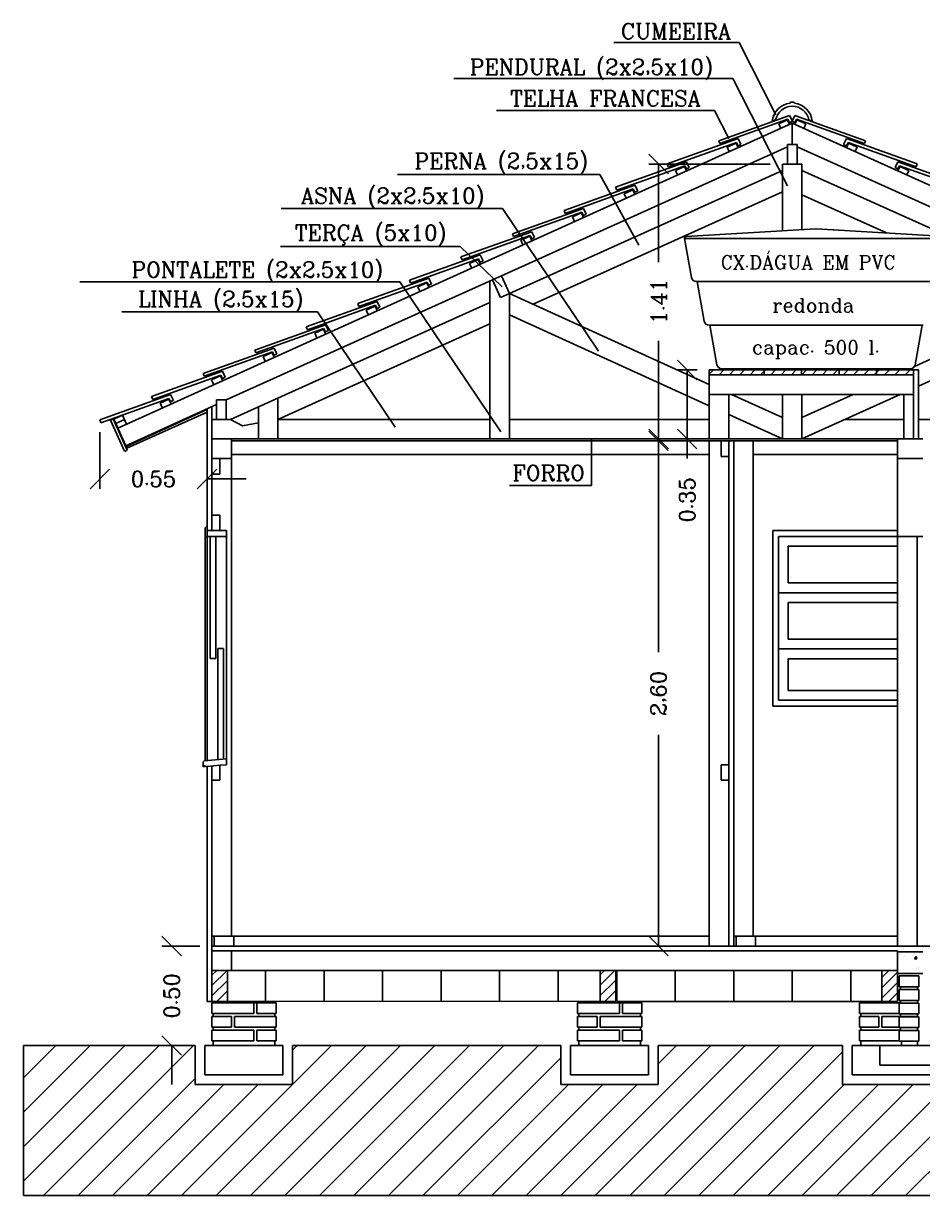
# Model space of a CAD drawing. Extents: x -7 to 295, y -11 to 39.
# Drawn here: x 167.18 to 171.79, y 22.33 to 28.34 of the extents above; entities that cross this region are included whole.
import ezdxf
from ezdxf.enums import TextEntityAlignment as Align

# ---------------------------------------------------------------- set-up
doc = ezdxf.new("R2010")
doc.units = 0
doc.header["$LTSCALE"] = 20
doc.linetypes.add('DASHED2', pattern=[0.375, 0.25, -0.125])
doc.layers.get('0').update_dxf_attribs({"linetype": 'CONTINUOUS'})
doc.layers.get('DEFPOINTS').update_dxf_attribs({"linetype": 'CONTINUOUS'})
for name, color, linetype in [('CONCRETO', 5, 'CONTINUOUS'), ('CORTES', 6, 'CONTINUOUS'), ('COTAS', 244, 'CONTINUOUS'), ('DIM', 244, 'CONTINUOUS'), ('EQUIPAMENTOS', 1, 'CONTINUOUS'), ('MADEIRAME', 244, 'CONTINUOUS'), ('PAREDE', 250, 'CONTINUOUS'), ('PEDRA', 250, 'CONTINUOUS'), ('PISO', 30, 'CONTINUOUS'), ('PORTA', 1, 'CONTINUOUS'), ('TELHADO', 1, 'CONTINUOUS'), ('TEXTO', 244, 'CONTINUOUS'), ('VISTAL', 30, 'CONTINUOUS'), ('VISTAP', 244, 'CONTINUOUS')]:
    doc.layers.add(name, color=color, linetype=linetype)
doc.styles.add('ROMANC', font='romanc.shx', dxfattribs={"height": 0.08})
doc.dimstyles.new('ROMANC', dxfattribs={"dimtxt": 0.1, "dimasz": 0.18, "dimexe": 0.05, "dimexo": 0.0625, "dimgap": 0.09, "dimtad": 0, "dimzin": 0, "dimtxsty": 'ROMANC', "dimblk1": 'NONE', "dimblk2": 'NONE', "dimsah": 1, "dimcen": 0.09, "dimclrd": 244, "dimclre": 244, "dimclrt": 244, "dimazin": 3, "dimtfac": 1, "dimtdec": 4, "dimtofl": 0, "dimtmove": 0, "dimatfit": 3, "dimtolj": 1, "dimtzin": 0})

# ---------------------------------------------------------------- blocks, each defined once
blk = doc.blocks.new('*X0')
at = {"color": 0}
for p, q in [((18.0818, -14.8888), (18.0818, -14.8888)), ((18.1256, -14.8889), (18.1256, -14.8889)), ((18.1316, -14.8818), (18.1316, -14.8818)), ((18.1318, -14.8822), (18.1318, -14.8822)), ((18.1338, -14.9075), (18.1434, -14.896)), ((18.1369, -14.902), (18.1369, -14.902)), ((18.1457, -14.9085), (18.1434, -14.896)), ((18.1591, -14.8728), (18.1623, -14.8749)), ((18.1623, -14.8749), (18.163, -14.8728)), ((18.2266, -14.8761), (18.2266, -14.8761)), ((18.2384, -14.8863), (18.2384, -14.8863)), ((18.2535, -14.882), (18.2535, -14.882)), ((18.2943, -14.8833), (18.3043, -14.8728)), ((18.2943, -14.8833), (18.3121, -14.886)), ((18.312, -14.8861), (18.3105, -14.8728)), ((18.3452, -14.8908), (18.3452, -14.8908)), ((18.4397, -14.8842), (18.4537, -14.8788)), ((18.4397, -14.8842), (18.4497, -14.8909)), ((18.4497, -14.8909), (18.4537, -14.8789)), ((18.4519, -14.8953), (18.4519, -14.8953)), ((18.5077, -14.9164), (18.5233, -14.9002)), ((18.5165, -14.873), (18.5165, -14.873)), ((18.5255, -14.9192), (18.5233, -14.9002)), ((18.5317, -14.9008), (18.5317, -14.9008)), ((18.5334, -14.9013), (18.5334, -14.9013)), ((18.5587, -14.8999), (18.5587, -14.8999)), ((18.5835, -14.8947), (18.5835, -14.8947)), ((18.6233, -14.8775), (18.6233, -14.8775)), ((18.6356, -14.8858), (18.6356, -14.8858)), ((18.6592, -14.8848), (18.6592, -14.8848)), ((18.6798, -14.8919), (18.6798, -14.8919)), ((18.7272, -14.9002), (18.7412, -14.8949)), ((18.7272, -14.9002), (18.7371, -14.907)), ((18.73, -14.882), (18.73, -14.882)), ((18.7371, -14.907), (18.7412, -14.8949)), ((18.8368, -14.8865), (18.8368, -14.8865)), ((18.9436, -14.891), (18.9436, -14.891)), ((19.0435, -14.8964), (19.0435, -14.8964)), ((19.0503, -14.8956), (19.0503, -14.8956)), ((19.1109, -14.8973), (19.1109, -14.8973)), ((19.1445, -14.8836), (19.1445, -14.8836)), ((19.1571, -14.9001), (19.1571, -14.9001)), ((19.2372, -14.8806), (19.2372, -14.8806)), ((19.2872, -14.874), (19.2872, -14.874)), ((19.3714, -14.8911), (19.3714, -14.8911)), ((19.4775, -14.8728), (19.48, -14.8745)), ((19.48, -14.8745), (19.4806, -14.8728)), ((19.5406, -14.8825), (19.5487, -14.8728)), ((19.5406, -14.8825), (19.5525, -14.8836)), ((19.5525, -14.8836), (19.5505, -14.8728)), ((19.5535, -14.8933), (19.5535, -14.8933)), ((19.8275, -14.9076), (19.8315, -14.9028)), ((19.8394, -14.9087), (19.8383, -14.9028)), ((20.0493, -14.9028), (20.0549, -14.9065)), ((20.0549, -14.9065), (20.0561, -14.9028)), ((20.4714, -14.9008), (20.4714, -14.9008)), ((18.0497, -14.9566), (18.0497, -14.9566)), ((18.0792, -14.9611), (18.0792, -14.9611)), ((18.1231, -14.9555), (18.1231, -14.9555)), ((18.1338, -14.9075), (18.1458, -14.9085)), ((18.155, -14.9511), (18.155, -14.9511)), ((18.1564, -14.9611), (18.1564, -14.9611)), ((18.2242, -14.9427), (18.2242, -14.9427)), ((18.2717, -14.9487), (18.2857, -14.9434)), ((18.2717, -14.9487), (18.2777, -14.9528)), ((18.2772, -14.92), (18.2869, -14.9085)), ((18.2772, -14.92), (18.2892, -14.9211)), ((18.2813, -14.9345), (18.2813, -14.9345)), ((18.2825, -14.9528), (18.2857, -14.9434)), ((18.2892, -14.9211), (18.2869, -14.9085)), ((18.328, -14.9277), (18.328, -14.9277)), ((18.3299, -14.9519), (18.3299, -14.9519)), ((18.3314, -14.9279), (18.3314, -14.9279)), ((18.4071, -14.918), (18.4071, -14.918)), ((18.4207, -14.9326), (18.4303, -14.9211)), ((18.4207, -14.9326), (18.4327, -14.9336)), ((18.4326, -14.9336), (18.4303, -14.9211)), ((18.4307, -14.9136), (18.4307, -14.9136)), ((18.4465, -14.9319), (18.4465, -14.9319)), ((18.5077, -14.9164), (18.5255, -14.9191)), ((18.5632, -14.9119), (18.5632, -14.9119)), ((18.5642, -14.9451), (18.5738, -14.9336)), ((18.5642, -14.9451), (18.5761, -14.9462)), ((18.5761, -14.9462), (18.5738, -14.9336)), ((18.6332, -14.9524), (18.6332, -14.9524)), ((18.6654, -14.9044), (18.6654, -14.9044)), ((18.7117, -14.9528), (18.7172, -14.9462)), ((18.7185, -14.9528), (18.7172, -14.9462)), ((18.7212, -14.9495), (18.7367, -14.9333)), ((18.7212, -14.9495), (18.7389, -14.9523)), ((18.7329, -14.947), (18.7329, -14.947)), ((18.7359, -14.9383), (18.7359, -14.9383)), ((18.7389, -14.9523), (18.7367, -14.9333)), ((18.7722, -14.9089), (18.7722, -14.9089)), ((18.783, -14.9404), (18.783, -14.9404)), ((18.8369, -14.9255), (18.8369, -14.9255)), ((18.8587, -14.9305), (18.8587, -14.9305)), ((18.879, -14.9134), (18.879, -14.9134)), ((18.9408, -14.9105), (18.9408, -14.9105)), ((18.985, -14.9138), (18.985, -14.9138)), ((18.9857, -14.9179), (18.9857, -14.9179)), ((19.0146, -14.9163), (19.0286, -14.9109)), ((19.0146, -14.9163), (19.0245, -14.923)), ((19.0214, -14.9512), (19.0214, -14.9512)), ((19.0245, -14.923), (19.0286, -14.9109)), ((19.0351, -14.9072), (19.0351, -14.9072)), ((19.0925, -14.9224), (19.0925, -14.9224)), ((19.1381, -14.9311), (19.1381, -14.9311)), ((19.1421, -14.9502), (19.1421, -14.9502)), ((19.1993, -14.9269), (19.1993, -14.9269)), ((19.2459, -14.9352), (19.2459, -14.9352)), ((19.2547, -14.9111), (19.2547, -14.9111)), ((19.2639, -14.9046), (19.2639, -14.9046)), ((19.302, -14.9323), (19.316, -14.9269)), ((19.302, -14.9323), (19.312, -14.939)), ((19.306, -14.9314), (19.306, -14.9314)), ((19.3104, -14.943), (19.3104, -14.943)), ((19.312, -14.939), (19.316, -14.9269)), ((19.3486, -14.9211), (19.3486, -14.9211)), ((19.3706, -14.9091), (19.3706, -14.9091)), ((19.4128, -14.9359), (19.4128, -14.9359)), ((19.4193, -14.935), (19.4193, -14.935)), ((19.4367, -14.9263), (19.4367, -14.9263)), ((19.4496, -14.9083), (19.4496, -14.9083)), ((19.4774, -14.9136), (19.4774, -14.9136)), ((19.4867, -14.9197), (19.4867, -14.9197)), ((19.5196, -14.9405), (19.5196, -14.9405)), ((19.5359, -14.915), (19.5359, -14.915)), ((19.5511, -14.9599), (19.5511, -14.9599)), ((19.5625, -14.9098), (19.5625, -14.9098)), ((19.5842, -14.9181), (19.5842, -14.9181)), ((19.5894, -14.9483), (19.6034, -14.9429)), ((19.5894, -14.9483), (19.5994, -14.955)), ((19.5994, -14.955), (19.6034, -14.9429)), ((19.6263, -14.945), (19.6263, -14.945)), ((19.6538, -14.9458), (19.6538, -14.9458)), ((19.6909, -14.9226), (19.6909, -14.9226)), ((19.7331, -14.9495), (19.7331, -14.9495)), ((19.7548, -14.933), (19.7548, -14.933)), ((19.762, -14.9554), (19.762, -14.9554)), ((19.7977, -14.9271), (19.7977, -14.9271)), ((19.8275, -14.9076), (19.8394, -14.9087)), ((19.8399, -14.954), (19.8399, -14.954)), ((19.8456, -14.9449), (19.8456, -14.9449)), ((19.8587, -14.918), (19.8587, -14.918)), ((19.8769, -14.9643), (19.8909, -14.9589)), ((19.8868, -14.971), (19.8909, -14.959)), ((19.8883, -14.9388), (19.8883, -14.9388)), ((19.9044, -14.9316), (19.9044, -14.9316)), ((19.9384, -14.9322), (19.9384, -14.9322)), ((19.9466, -14.9585), (19.9466, -14.9585)), ((19.9614, -14.9039), (19.9614, -14.9039)), ((19.9622, -14.9249), (19.9622, -14.9249)), ((19.9709, -14.9202), (19.9806, -14.9087)), ((19.9709, -14.9202), (19.9829, -14.9212)), ((19.9753, -14.9202), (19.9909, -14.904)), ((19.9753, -14.9202), (19.9931, -14.9229)), ((19.9829, -14.9212), (19.9806, -14.9087)), ((19.9931, -14.923), (19.9909, -14.904)), ((20.0112, -14.9361), (20.0112, -14.9361)), ((20.0141, -14.9223), (20.0141, -14.9223)), ((20.0534, -14.963), (20.0534, -14.963)), ((20.0599, -14.9577), (20.0599, -14.9577)), ((20.0788, -14.9049), (20.0788, -14.9049)), ((20.1144, -14.9327), (20.124, -14.9212)), ((20.1144, -14.9327), (20.1263, -14.9338)), ((20.118, -14.9407), (20.118, -14.9407)), ((20.1263, -14.9338), (20.124, -14.9212)), ((20.1404, -14.9056), (20.1404, -14.9056)), ((20.1638, -14.9427), (20.1638, -14.9427)), ((20.1888, -14.9533), (20.2044, -14.9371)), ((20.1888, -14.9533), (20.2066, -14.9561)), ((20.2066, -14.9561), (20.2043, -14.9371)), ((20.2247, -14.9452), (20.2247, -14.9452)), ((20.2578, -14.9453), (20.2675, -14.9338)), ((20.2578, -14.9453), (20.2698, -14.9463)), ((20.2665, -14.9286), (20.2665, -14.9286)), ((20.2698, -14.9463), (20.2675, -14.9338)), ((20.3315, -14.9497), (20.3315, -14.9497)), ((20.3323, -14.9158), (20.3463, -14.9104)), ((20.3323, -14.9158), (20.3423, -14.9225)), ((20.3399, -14.9513), (20.3399, -14.9513)), ((20.3423, -14.9225), (20.3463, -14.9105)), ((20.3675, -14.9158), (20.3675, -14.9158)), ((20.39, -14.9447), (20.39, -14.9447)), ((20.4013, -14.9578), (20.4109, -14.9463)), ((20.4013, -14.9578), (20.4132, -14.9589)), ((20.4132, -14.9589), (20.4109, -14.9463)), ((20.4383, -14.9542), (20.4383, -14.9542)), ((20.4658, -14.9348), (20.4658, -14.9348)), ((19.6362, -14.972), (19.6362, -14.972)), ((19.6863, -14.9654), (19.6863, -14.9654)), ((19.7289, -14.965), (19.7289, -14.965)), ((19.8769, -14.9643), (19.8868, -14.971)), ((19.9589, -14.9705), (19.9589, -14.9705)), ((20.1379, -14.9779), (20.1379, -14.9779)), ((20.1601, -14.9675), (20.1601, -14.9675)), ((20.1643, -14.9803), (20.1783, -14.975)), ((20.1643, -14.9803), (20.1679, -14.9828)), ((20.1757, -14.9828), (20.1783, -14.975)), ((20.2136, -14.9679), (20.2136, -14.9679)), ((20.2669, -14.972), (20.2669, -14.972)), ((20.3651, -14.9824), (20.3651, -14.9824)), ((20.3737, -14.9765), (20.3737, -14.9765)), ((20.4057, -14.9828), (20.4178, -14.9702)), ((20.4193, -14.9828), (20.4178, -14.9702)), ((20.4205, -14.9642), (20.4205, -14.9642)), ((20.469, -14.9674), (20.469, -14.9674)), ((20.4804, -14.9811), (20.4804, -14.9811))]:
    blk.add_line(p, q, dxfattribs=at)
blk = doc.blocks.new('*X4')
at = {"color": 0, "linetype": 'CONTINUOUS'}
for p, q in [((15.334, -15.0009), (15.4118, -14.9231)), ((15.334, -14.9478), (15.3588, -14.9231)), ((15.334, -15.0539), (15.414, -14.9739)), ((15.3579, -15.0831), (15.414, -15.0269)), ((15.4109, -15.0831), (15.414, -15.08))]:
    blk.add_line(p, q, dxfattribs=at)
blk = doc.blocks.new('*X5')
at = {"color": 0, "linetype": 'CONTINUOUS'}
for p, q in [((15.334, -15.0009), (15.4118, -14.9231)), ((15.334, -14.9478), (15.3588, -14.9231)), ((15.334, -15.0539), (15.414, -14.9739)), ((15.3579, -15.0831), (15.414, -15.0269)), ((15.4109, -15.0831), (15.414, -15.08))]:
    blk.add_line(p, q, dxfattribs=at)
blk = doc.blocks.new('*X6')
at = {"color": 0, "linetype": 'CONTINUOUS'}
for p, q in [((15.334, -15.0009), (15.4118, -14.9231)), ((15.334, -14.9478), (15.3588, -14.9231)), ((15.334, -15.0539), (15.414, -14.9739)), ((15.3579, -15.0831), (15.414, -15.0269)), ((15.4109, -15.0831), (15.414, -15.08))]:
    blk.add_line(p, q, dxfattribs=at)
blk = doc.blocks.new('*X22')
at = {"color": 0, "linetype": 'CONTINUOUS'}
for p, q in [((12.4483, -6.8557), (12.4838, -6.8202)), ((12.4483, -6.9087), (12.5283, -6.8287)), ((12.4483, -6.9618), (12.5283, -6.8818)), ((12.4829, -6.9802), (12.5283, -6.9348))]:
    blk.add_line(p, q, dxfattribs=at)
blk = doc.blocks.new('*X24')
at = {"color": 0, "linetype": 'CONTINUOUS'}
for p, q in [((11.5633, -3.7632), (11.5851, -3.7415)), ((11.6131, -3.7665), (11.6381, -3.7415)), ((11.6661, -3.7665), (11.6911, -3.7415)), ((11.7192, -3.7665), (11.7442, -3.7415)), ((11.7722, -3.7665), (11.7972, -3.7415)), ((11.8252, -3.7665), (11.8443, -3.7474)), ((11.8443, -3.7474), (11.8502, -3.7415)), ((11.8783, -3.7665), (11.9033, -3.7415)), ((11.9313, -3.7665), (11.9563, -3.7415)), ((11.9843, -3.7665), (12.0093, -3.7415)), ((12.0374, -3.7665), (12.0624, -3.7415)), ((12.0904, -3.7665), (12.1154, -3.7415)), ((12.1434, -3.7665), (12.1684, -3.7415)), ((12.1965, -3.7665), (12.2215, -3.7415)), ((12.2495, -3.7665), (12.2745, -3.7415)), ((12.3025, -3.7665), (12.3275, -3.7415)), ((12.3556, -3.7665), (12.3806, -3.7415)), ((12.4086, -3.7665), (12.4203, -3.7547)), ((12.4203, -3.7547), (12.4336, -3.7415)), ((12.4616, -3.7665), (12.4866, -3.7415)), ((12.5147, -3.7665), (12.5397, -3.7415)), ((12.5677, -3.7665), (12.5927, -3.7415))]:
    blk.add_line(p, q, dxfattribs=at)
blk = doc.blocks.new('_OBLIQUE')
at = {"color": 0, "linetype": 'BYBLOCK'}
blk.add_line((-0.5, -0.5), (0.5, 0.5), dxfattribs=at)
blk = doc.blocks.new('*D101')
at = {"color": 244, "linetype": 'BYBLOCK'}
for p, q in [((127.4142, -5.045), (127.4142, -5.3355)), ((127.9643, -5.0063), (127.9643, -5.3355)), ((127.4142, -5.2855), (127.4142, -5.2855)), ((127.9643, -5.2855), (128.1643, -5.2855))]:
    blk.add_line(p, q, dxfattribs=at)
at = {"layer": 'DEFPOINTS', "color": 0, "linetype": 'BYBLOCK'}
for p in [(127.4142, -4.9825), (127.9643, -4.9438), (127.9643, -5.2855)]:
    blk.add_point(p, dxfattribs=at)
at = {"color": 244, "linetype": 'BYBLOCK', "xscale": 0.1, "yscale": 0.1, "zscale": 0.1}
blk.add_blockref('_OBLIQUE', (127.4142, -5.2855), dxfattribs=at)
at = {"color": 244, "linetype": 'BYBLOCK', "xscale": 0.1, "yscale": 0.1, "zscale": 0.1, "rotation": 180}
blk.add_blockref('_OBLIQUE', (127.9643, -5.2855), dxfattribs=at)
at = {"color": 244, "linetype": 'BYBLOCK', "insert": (127.6893, -5.2855), "char_height": 0.08, "attachment_point": 5, "style": 'ROMANC'}
blk.add_mtext('\\A1;0.55', dxfattribs=at)
blk = doc.blocks.new('*D102')
at = {"color": 244, "linetype": 'BYBLOCK'}
for p, q in [((127.9268, -7.6804), (127.7332, -7.6804)), ((127.7832, -7.6804), (127.7832, -7.6804)), ((127.8809, -8.1904), (127.7332, -8.1904)), ((127.7832, -8.1904), (127.7832, -8.3904))]:
    blk.add_line(p, q, dxfattribs=at)
at = {"layer": 'DEFPOINTS', "color": 0, "linetype": 'BYBLOCK'}
for p in [(127.9893, -7.6804), (127.7832, -8.1904), (127.9434, -8.1904)]:
    blk.add_point(p, dxfattribs=at)
at = {"color": 244, "linetype": 'BYBLOCK', "xscale": 0.1, "yscale": 0.1, "zscale": 0.1}
for p, rotation in [((127.7832, -7.6804), 270), ((127.7832, -8.1904), 90)]:
    blk.add_blockref('_OBLIQUE', p, dxfattribs=dict(at, rotation=rotation))
at = {"color": 244, "linetype": 'BYBLOCK', "insert": (127.7832, -7.9354), "char_height": 0.08, "attachment_point": 5, "rotation": 90, "style": 'ROMANC'}
blk.add_mtext('\\A1;{0.50}', dxfattribs=at)
blk = doc.blocks.new('*D103')
at = {"color": 244, "linetype": 'BYBLOCK'}
for p, q in [((130.4768, -5.0904), (130.2287, -5.0904)), ((130.2787, -5.0904), (130.2787, -6.1735)), ((130.2787, -7.6804), (130.2787, -6.5973)), ((130.4768, -7.6804), (130.2287, -7.6804))]:
    blk.add_line(p, q, dxfattribs=at)
at = {"layer": 'DEFPOINTS', "color": 0, "linetype": 'BYBLOCK'}
for p in [(130.2787, -5.0904), (130.5393, -5.0904), (130.5393, -7.6804)]:
    blk.add_point(p, dxfattribs=at)
at = {"color": 244, "linetype": 'BYBLOCK', "xscale": 0.1, "yscale": 0.1, "zscale": 0.1}
for p, rotation in [((130.2787, -5.0904), 90), ((130.2787, -7.6804), 270)]:
    blk.add_blockref('_OBLIQUE', p, dxfattribs=dict(at, rotation=rotation))
at = {"color": 244, "linetype": 'BYBLOCK', "insert": (130.2787, -6.3854), "char_height": 0.08, "attachment_point": 5, "rotation": 90, "style": 'ROMANC'}
blk.add_mtext('\\A1;{2,60}', dxfattribs=at)
blk = doc.blocks.new('*D104')
at = {"color": 244, "linetype": 'BYBLOCK'}
for p, q in [((130.8518, -3.6711), (130.2293, -3.6711)), ((130.2793, -3.6711), (130.2793, -4.1734)), ((130.2793, -5.0804), (130.2793, -4.5781)), ((130.5368, -5.0804), (130.2293, -5.0804))]:
    blk.add_line(p, q, dxfattribs=at)
at = {"layer": 'DEFPOINTS', "color": 0, "linetype": 'BYBLOCK'}
for p in [(130.2793, -3.6711), (130.9143, -3.6711), (130.5993, -5.0804)]:
    blk.add_point(p, dxfattribs=at)
at = {"color": 244, "linetype": 'BYBLOCK', "xscale": 0.1, "yscale": 0.1, "zscale": 0.1}
for p, rotation in [((130.2793, -3.6711), 90), ((130.2793, -5.0804), 270)]:
    blk.add_blockref('_OBLIQUE', p, dxfattribs=dict(at, rotation=rotation))
at = {"color": 244, "linetype": 'BYBLOCK', "insert": (130.2793, -4.3758), "char_height": 0.08, "attachment_point": 5, "rotation": 90, "style": 'ROMANC'}
blk.add_mtext('\\A1;1.41', dxfattribs=at)
blk = doc.blocks.new('*D110')
at = {"color": 244, "linetype": 'BYBLOCK'}
for p, q in [((130.4768, -4.7267), (130.3762, -4.7267)), ((130.4262, -4.7267), (130.4262, -5.0804)), ((130.4768, -5.0804), (130.3762, -5.0804)), ((130.4262, -5.0804), (130.4262, -5.1804))]:
    blk.add_line(p, q, dxfattribs=at)
at = {"layer": 'DEFPOINTS', "color": 0, "linetype": 'BYBLOCK'}
for p in [(130.5393, -4.7267), (130.4262, -5.0804), (130.5393, -5.0804)]:
    blk.add_point(p, dxfattribs=at)
at = {"color": 244, "linetype": 'BYBLOCK', "xscale": 0.1, "yscale": 0.1, "zscale": 0.1}
for p, rotation in [((130.4262, -4.7267), 90), ((130.4262, -5.0804), 270)]:
    blk.add_blockref('_OBLIQUE', p, dxfattribs=dict(at, rotation=rotation))
at = {"color": 244, "linetype": 'BYBLOCK', "insert": (130.4262, -5.3923), "char_height": 0.08, "attachment_point": 5, "rotation": 90, "style": 'ROMANC'}
blk.add_mtext('\\A1;0.35', dxfattribs=at)
blk = doc.blocks.new('*X274')
at = {"color": 0, "linetype": 'CONTINUOUS'}
for p, q in [((171.3497, 22.3269), (172.4735, 23.4507)), ((171.5265, 22.3269), (172.6502, 23.4507)), ((171.7032, 22.3269), (172.827, 23.4507)), ((167.1804, 22.4003), (167.8762, 23.0961)), ((167.1804, 22.5771), (167.6994, 23.0961)), ((167.1804, 22.7539), (167.5226, 23.0961)), ((167.1804, 22.9306), (167.3458, 23.0961)), ((167.2838, 22.3269), (168.0529, 23.0961)), ((167.9909, 22.3269), (168.7601, 23.0961)), ((168.1677, 22.3269), (168.9368, 23.0961)), ((168.3445, 22.3269), (169.1136, 23.0961)), ((168.5213, 22.3269), (169.2904, 23.0961)), ((168.5602, 23.073), (168.5833, 23.0961)), ((168.698, 22.3269), (169.4672, 23.0961)), ((168.8748, 22.3269), (169.6439, 23.0961)), ((169.0516, 22.3269), (169.8207, 23.0961)), ((169.9355, 22.3269), (170.7046, 23.0961)), ((170.1123, 22.3269), (170.8814, 23.0961)), ((170.289, 22.3269), (171.0582, 23.0961)), ((170.4349, 23.0031), (170.5278, 23.0961)), ((170.4658, 22.3269), (171.2349, 23.0961)), ((169.2284, 22.3269), (169.9349, 23.0335)), ((170.6426, 22.3269), (171.3799, 23.0643)), ((167.4606, 22.3269), (168.0602, 22.9265)), ((167.6374, 22.3269), (168.2071, 22.8966)), ((167.8142, 22.3269), (168.3839, 22.8966)), ((169.4051, 22.3269), (169.9741, 22.8959)), ((169.5819, 22.3269), (170.1509, 22.8959)), ((169.7587, 22.3269), (170.3277, 22.8959)), ((170.8194, 22.3269), (171.3883, 22.8959)), ((170.9961, 22.3269), (171.5651, 22.8959)), ((171.1729, 22.3269), (171.7419, 22.8959))]:
    blk.add_line(p, q, dxfattribs=at)

msp = doc.modelspace()

# ---------------------------------------------------------------- linework, layer by layer
at = {"layer": 'CONCRETO'}
for p, q in [((171.6619, 26.206), (171.7919, 26.206)), ((171.6619, 26.106), (171.6619, 26.206)), ((168.5102, 23.0966), (168.1102, 23.0966)), ((168.1102, 23.0966), (168.1102, 22.9466)), ((168.5102, 22.9466), (168.5102, 23.0966)), ((170.3849, 23.0959), (169.9849, 23.0959)), ((169.9849, 23.0959), (169.9849, 22.9459)), ((170.3849, 22.9459), (170.3849, 23.0959)), ((171.4299, 23.0959), (171.4299, 22.9459)), ((171.8299, 23.0959), (171.4299, 23.0959)), ((171.7386, 23.0958), (171.5707, 23.0958)), ((171.5851, 23.0958), (171.8707, 23.0958)), ((168.5102, 22.9466), (168.1102, 22.9466)), ((170.3849, 22.9459), (169.9849, 22.9459)), ((171.8299, 22.9459), (171.4299, 22.9459))]:
    msp.add_line(p, q, dxfattribs=at)
at = {"layer": 'CONCRETO', "color": 3}
msp.add_line((171.6619, 26.106), (171.7919, 26.106), dxfattribs=at)
at = {"layer": 'CONCRETO', "color": 5}
for p, q in [((171.6619, 23.5811), (171.6619, 23.4661)), ((171.7919, 23.5761), (171.6619, 23.5761)), ((171.6619, 23.4661), (171.7919, 23.4661)), ((171.5707, 22.9958), (171.8707, 22.9958))]:
    msp.add_line(p, q, dxfattribs=at)
at = {"layer": 'CONCRETO', "color": 244}
for p, q in [((168.0602, 23.0961), (168.0602, 22.8966)), ((168.5602, 22.8966), (168.5602, 23.0961)), ((169.9349, 23.0961), (169.9349, 22.8959)), ((170.4349, 22.8959), (170.4349, 23.0961)), ((171.3799, 23.0961), (171.3799, 22.8959)), ((168.5602, 22.8966), (168.0602, 22.8966)), ((170.4349, 22.8959), (169.9349, 22.8959)), ((171.8609, 22.8959), (171.3799, 22.8959))]:
    msp.add_line(p, q, dxfattribs=at)
at = {"layer": 'CORTES', "color": 244, "linetype": 'CONTINUOUS'}
for p, q in [((168.2421, 26.306), (168.3033, 26.2737)), ((168.3033, 26.2737), (168.3852, 26.2883))]:
    msp.add_line(p, q, dxfattribs=at)
at = {"layer": 'EQUIPAMENTOS', "color": 244, "linetype": 'CONTINUOUS'}
for p, q in [((170.5785, 27.2437), (171.243, 27.2842)), ((171.9099, 27.2437), (171.2454, 27.2842)), ((171.2442, 27.2339), (170.5691, 27.2339)), ((170.6059, 27.0334), (170.5703, 27.2339)), ((171.2442, 27.2339), (171.9193, 27.2339)), ((171.0147, 27.0128), (170.6305, 27.0128)), ((170.671, 26.8101), (170.635, 27.0128)), ((171.8535, 27.0128), (171.0147, 27.0128)), ((171.7929, 26.7895), (170.6956, 26.7895)), ((170.736, 26.5867), (170.7, 26.7895)), ((171.7524, 26.5867), (171.7884, 26.7895)), ((171.2442, 26.5661), (170.7606, 26.5661)), ((171.2442, 26.5661), (171.7278, 26.5661))]:
    msp.add_line(p, q, dxfattribs=at)
for centre, radius, start, end in [((170.5791, 27.2338), 0.01, 93.47954, 180), ((170.6305, 27.0378), 0.025, 190.06944, 270), ((170.6956, 26.8145), 0.025, 190.06944, 270), ((170.7606, 26.5911), 0.025, 190.06944, 270), ((171.7278, 26.5911), 0.025, 270, 349.93056)]:
    msp.add_arc(centre, radius, start, end, dxfattribs=at)
at = {"layer": 'EQUIPAMENTOS', "color": 30, "linetype": 'CONTINUOUS'}
for centre in [(171.3329, 27.2675), (171.3342, 27.2675)]:
    msp.add_arc(centre, 0.01, 86.52046, 93.47954, dxfattribs=at)
at = {"layer": 'MADEIRAME', "color": 30, "linetype": 'CONTINUOUS'}
for p, q in [((170.2081, 28.2388), (170.85, 28.2388)), ((170.85, 28.2388), (171.0382, 27.8685)), ((169.3869, 28.0542), (170.8176, 28.0542)), ((170.8176, 28.0542), (171.0974, 27.5039)), ((169.605, 27.8907), (170.7232, 27.8907)), ((170.7232, 27.8907), (170.7969, 27.7457)), ((169.0975, 27.5619), (170.1349, 27.5619)), ((170.1349, 27.5619), (170.3361, 27.2001)), ((168.5019, 27.3879), (169.6366, 27.3879)), ((169.6366, 27.3879), (170.1292, 26.6559)), ((168.4986, 27.192), (169.42, 27.192)), ((167.4701, 27.0117), (169.1106, 27.0117)), ((169.1106, 27.0117), (169.6277, 26.2433)), ((167.6843, 26.8583), (168.6878, 26.8583)), ((168.6878, 26.8583), (169.0861, 26.2664)), ((167.6408, 26.3089), (167.6271, 26.3028)), ((170.092, 25.9669), (170.092, 26.2026)), ((169.6732, 25.9669), (170.092, 25.9669))]:
    msp.add_line(p, q, dxfattribs=at)
at = {"layer": 'MADEIRAME'}
for p, q in [((167.6638, 26.262), (171.1219, 27.8251)), ((171.0527, 27.8213), (171.0982, 27.8419)), ((174.5897, 26.2601), (171.1219, 27.8251)), ((171.191, 27.8213), (171.1455, 27.8419)), ((169.6307, 27.0424), (171.0969, 27.7041)), ((170.7883, 27.702), (170.8339, 27.7226)), ((172.613, 27.0424), (171.1469, 27.7041)), ((171.4554, 27.702), (171.4098, 27.7226)), ((170.524, 27.5827), (170.5696, 27.6033)), ((171.0719, 27.2716), (171.0719, 27.6154)), ((171.1719, 27.2777), (171.1719, 27.6154)), ((171.7197, 27.5827), (171.6741, 27.6033)), ((169.6719, 26.9513), (171.0719, 27.5831)), ((171.9206, 27.2452), (171.1719, 27.5831)), ((169.7932, 26.8963), (171.0719, 27.4734)), ((170.2597, 27.4634), (170.3052, 27.484)), ((171.605, 27.2623), (171.1719, 27.4578)), ((169.9953, 27.3441), (170.0409, 27.3647)), ((169.731, 27.2249), (169.7766, 27.2454)), ((169.4667, 27.1056), (169.5123, 27.1261)), ((168.2206, 26.4061), (169.5851, 27.0219)), ((169.2024, 26.9863), (169.2479, 27.0068)), ((169.5719, 26.206), (169.5719, 27.0159)), ((169.6719, 26.206), (169.6719, 26.9513)), ((170.6969, 26.4861), (169.672, 26.9514)), ((171.749, 26.5779), (172.5717, 26.9514)), ((168.2421, 26.306), (169.5719, 26.9062)), ((168.938, 26.867), (168.9836, 26.8875)), ((170.6969, 26.3763), (169.6719, 26.8416)), ((171.7695, 26.4773), (172.5719, 26.8416)), ((168.4852, 26.306), (169.5719, 26.7965)), ((168.6737, 26.7477), (168.7193, 26.7682)), ((168.4094, 26.6284), (168.4549, 26.649)), ((168.145, 26.5091), (168.1906, 26.5297)), ((167.7049, 26.1709), (168.1706, 26.3835)), ((167.8807, 26.3898), (167.9263, 26.4104)), ((171.0719, 26.3159), (170.8098, 26.4348)), ((171.0719, 26.206), (171.0719, 26.4348)), ((171.1719, 26.206), (171.1719, 26.4348)), ((171.1719, 26.206), (171.6758, 26.4348)), ((171.1719, 26.3159), (171.4339, 26.4348)), ((167.6432, 26.3076), (167.6888, 26.3281)), ((171.0719, 26.206), (170.7969, 26.3309)), ((167.6535, 26.2848), (167.6991, 26.3054)), ((168.1469, 26.306), (168.1706, 26.306)), ((168.2206, 26.306), (168.2421, 26.306)), ((168.4852, 26.306), (169.5719, 26.306)), ((169.6719, 26.306), (170.6969, 26.306)), ((171.6945, 26.306), (171.3921, 26.306)), ((172.5719, 26.306), (171.7695, 26.306)), ((168.1469, 26.106), (168.2469, 26.106))]:
    msp.add_line(p, q, dxfattribs=at)
at = {"layer": 'MADEIRAME', "linetype": 'CONTINUOUS'}
for p, q in [((171.0982, 27.8419), (171.1085, 27.8191)), ((171.1219, 27.7154), (171.1219, 27.8251)), ((171.1219, 27.7154), (171.1219, 27.8251)), ((171.1455, 27.8419), (171.1352, 27.8191)), ((171.0527, 27.8213), (171.0629, 27.7985)), ((171.191, 27.8213), (171.1808, 27.7985)), ((170.8339, 27.7226), (170.8442, 27.6998)), ((171.4098, 27.7226), (171.3995, 27.6998)), ((170.7883, 27.702), (170.7986, 27.6792)), ((171.4554, 27.702), (171.4451, 27.6792)), ((170.5696, 27.6033), (170.5799, 27.5805)), ((171.0719, 27.6154), (171.0969, 27.6154)), ((171.1469, 27.6154), (171.1719, 27.6154)), ((171.6741, 27.6033), (171.6638, 27.5805)), ((170.524, 27.5827), (170.5343, 27.5599)), ((171.7197, 27.5827), (171.7094, 27.5599)), ((170.2597, 27.4634), (170.27, 27.4406)), ((170.3052, 27.484), (170.3155, 27.4612)), ((169.9953, 27.3441), (170.0056, 27.3214)), ((170.0409, 27.3647), (170.0512, 27.3419)), ((169.731, 27.2249), (169.7413, 27.2021)), ((169.7766, 27.2454), (169.7869, 27.2226)), ((169.4667, 27.1056), (169.477, 27.0828)), ((169.5123, 27.1261), (169.5225, 27.1033)), ((169.2024, 26.9863), (169.2126, 26.9635)), ((169.2479, 27.0068), (169.2582, 26.984)), ((168.938, 26.867), (168.9483, 26.8442)), ((168.9836, 26.8875), (168.9939, 26.8648)), ((168.6737, 26.7477), (168.684, 26.7249)), ((168.7193, 26.7682), (168.7296, 26.7455)), ((168.4094, 26.6284), (168.4197, 26.6056)), ((168.4549, 26.649), (168.4652, 26.6262)), ((168.145, 26.5091), (168.1553, 26.4863)), ((168.1906, 26.5297), (168.2009, 26.5069)), ((167.8807, 26.3898), (167.891, 26.367)), ((168.4852, 26.206), (168.4852, 26.4157)), ((167.6888, 26.3281), (167.7093, 26.2826)), ((168.3852, 26.206), (168.3852, 26.3706)), ((167.6432, 26.3076), (167.7049, 26.1709))]:
    msp.add_line(p, q, dxfattribs=at)
at = {"layer": 'MADEIRAME', "color": 250, "linetype": 'CONTINUOUS'}
for p, q in [((171.0969, 27.6154), (171.0969, 27.7154)), ((171.0969, 27.7154), (171.1469, 27.7154)), ((171.1469, 27.7159), (171.1469, 27.6154)), ((171.0969, 27.6154), (171.1469, 27.6154)), ((168.1706, 26.306), (168.1706, 26.4061)), ((168.1706, 26.4061), (168.2206, 26.4061)), ((168.2206, 26.4061), (168.2206, 26.306)), ((168.1706, 26.306), (168.2206, 26.306))]:
    msp.add_line(p, q, dxfattribs=at)
at = {"layer": 'MADEIRAME', "color": 244, "linetype": 'CONTINUOUS'}
msp.add_line((167.9263, 26.4104), (167.9366, 26.3876), dxfattribs=at)
at = {"layer": 'MADEIRAME', "color": 244}
for p, q in [((168.1469, 26.206), (171.6619, 26.206)), ((168.2469, 26.196), (170.8219, 26.196)), ((170.8219, 26.196), (171.6619, 26.196)), ((168.1169, 25.7561), (168.1219, 25.7561)), ((168.1169, 25.7061), (168.2219, 25.7061))]:
    msp.add_line(p, q, dxfattribs=at)
at = {"layer": 'MADEIRAME', "color": 250}
for p, q in [((168.1469, 26.026), (168.1869, 26.026)), ((168.1219, 25.7361), (168.1869, 25.7361)), ((168.1469, 24.4561), (168.1869, 24.4561))]:
    msp.add_line(p, q, dxfattribs=at)
at = {"layer": 'MADEIRAME', "color": 5, "linetype": 'CONTINUOUS'}
msp.add_line((171.5707, 23.0958), (171.5707, 22.9958), dxfattribs=at)
at = {"layer": 'PAREDE', "color": 30, "linetype": 'CONTINUOUS'}
for p, q in [((171.1122, 27.9318), (171.1106, 27.9275)), ((171.1315, 27.9318), (171.1331, 27.9275)), ((170.7453, 27.7354), (171.1084, 27.8652)), ((171.1001, 27.8456), (170.751, 27.7206)), ((171.0194, 27.8355), (171.0365, 27.8416)), ((171.1001, 27.8456), (171.1081, 27.8289)), ((171.1227, 27.8356), (171.1081, 27.8289)), ((171.1084, 27.8652), (171.1227, 27.8356)), ((171.1353, 27.8652), (171.121, 27.8356)), ((171.121, 27.8356), (171.1356, 27.8289)), ((171.4984, 27.7354), (171.1353, 27.8652)), ((171.1436, 27.8456), (171.1356, 27.8289)), ((171.1436, 27.8456), (171.4927, 27.7206)), ((171.2243, 27.8355), (171.2072, 27.8416)), ((170.4809, 27.6162), (170.8441, 27.7459)), ((170.8358, 27.7263), (170.4866, 27.6013)), ((170.751, 27.7206), (170.7453, 27.7354)), ((170.8358, 27.7263), (170.8438, 27.7096)), ((170.8584, 27.7163), (170.8438, 27.7096)), ((170.8441, 27.7459), (170.8584, 27.7163)), ((171.3996, 27.7459), (171.3853, 27.7163)), ((171.3853, 27.7163), (171.3999, 27.7096)), ((171.7628, 27.6162), (171.3996, 27.7459)), ((171.4079, 27.7263), (171.3999, 27.7096)), ((171.4079, 27.7263), (171.7571, 27.6013)), ((171.4927, 27.7206), (171.4984, 27.7354)), ((170.2166, 27.4969), (170.5798, 27.6266)), ((170.5714, 27.607), (170.2223, 27.482)), ((170.4866, 27.6013), (170.4809, 27.6162)), ((170.5714, 27.607), (170.5795, 27.5903)), ((170.594, 27.597), (170.5795, 27.5903)), ((170.5798, 27.6266), (170.594, 27.597)), ((171.6639, 27.6266), (171.6497, 27.597)), ((171.6497, 27.597), (171.6642, 27.5903)), ((172.0271, 27.4969), (171.6639, 27.6266)), ((171.6723, 27.607), (171.6642, 27.5903)), ((171.6723, 27.607), (172.0214, 27.482)), ((171.7571, 27.6013), (171.7628, 27.6162)), ((169.9523, 27.3776), (170.3154, 27.5073)), ((170.3071, 27.4877), (169.958, 27.3627)), ((170.2223, 27.482), (170.2166, 27.4969)), ((170.3071, 27.4877), (170.3151, 27.471)), ((170.3297, 27.4777), (170.3151, 27.471)), ((170.3154, 27.5073), (170.3297, 27.4777)), ((169.688, 27.2583), (170.0511, 27.388)), ((170.0428, 27.3684), (169.6937, 27.2434)), ((169.958, 27.3627), (169.9523, 27.3776)), ((170.0428, 27.3684), (170.0508, 27.3517)), ((170.0654, 27.3584), (170.0508, 27.3517)), ((170.0511, 27.388), (170.0654, 27.3584)), ((169.4236, 27.139), (169.7868, 27.2687)), ((169.7784, 27.2492), (169.4293, 27.1241)), ((169.6937, 27.2434), (169.688, 27.2583)), ((169.7784, 27.2492), (169.7865, 27.2324)), ((169.8011, 27.2391), (169.7865, 27.2324)), ((169.7868, 27.2687), (169.8011, 27.2391)), ((169.42, 27.192), (169.6352, 26.9858)), ((169.1593, 27.0197), (169.5224, 27.1494)), ((169.5141, 27.1299), (169.165, 27.0048)), ((169.4293, 27.1241), (169.4236, 27.139)), ((169.5141, 27.1299), (169.5222, 27.1132)), ((169.5367, 27.1198), (169.5222, 27.1132)), ((169.5224, 27.1494), (169.5367, 27.1198)), ((168.895, 26.9004), (169.2581, 27.0301)), ((169.2498, 27.0106), (168.9007, 26.8855)), ((169.165, 27.0048), (169.1593, 27.0197)), ((169.2498, 27.0106), (169.2578, 26.9939)), ((169.2724, 27.0005), (169.2578, 26.9939)), ((169.2581, 27.0301), (169.2724, 27.0005)), ((168.6306, 26.7811), (168.9938, 26.9109)), ((168.9855, 26.8913), (168.6364, 26.7662)), ((168.9007, 26.8855), (168.895, 26.9004)), ((168.9855, 26.8913), (168.9935, 26.8746)), ((169.0081, 26.8812), (168.9935, 26.8746)), ((168.9938, 26.9109), (169.0081, 26.8812)), ((168.3663, 26.6618), (168.7295, 26.7916)), ((168.7211, 26.772), (168.372, 26.6469)), ((168.6364, 26.7662), (168.6306, 26.7811)), ((168.7211, 26.772), (168.7292, 26.7553)), ((168.7437, 26.7619), (168.7292, 26.7553)), ((168.7295, 26.7916), (168.7437, 26.7619)), ((168.102, 26.5425), (168.4651, 26.6723)), ((168.4568, 26.6527), (168.1077, 26.5277)), ((168.372, 26.6469), (168.3663, 26.6618)), ((168.4568, 26.6527), (168.4649, 26.636)), ((168.4794, 26.6426), (168.4649, 26.636)), ((168.4651, 26.6723), (168.4794, 26.6426)), ((167.8377, 26.4232), (168.2008, 26.553)), ((168.1925, 26.5334), (167.8434, 26.4084)), ((168.1077, 26.5277), (168.102, 26.5425)), ((168.1925, 26.5334), (168.2005, 26.5167)), ((168.2151, 26.5233), (168.2005, 26.5167)), ((168.2008, 26.553), (168.2151, 26.5233)), ((167.5717, 26.3039), (167.9349, 26.4337)), ((167.9265, 26.4141), (167.5774, 26.2891)), ((167.8434, 26.4084), (167.8377, 26.4232)), ((167.9265, 26.4141), (167.9346, 26.3974)), ((167.9492, 26.404), (167.9346, 26.3974)), ((167.9349, 26.4337), (167.9492, 26.404)), ((167.5774, 26.2891), (167.5717, 26.3039))]:
    msp.add_line(p, q, dxfattribs=at)
at = {"layer": 'PAREDE', "linetype": 'CONTINUOUS'}
for p, q in [((169.5851, 27.0219), (169.6307, 27.0424)), ((169.6263, 26.9307), (169.672, 26.9514))]:
    msp.add_line(p, q, dxfattribs=at)
at = {"layer": 'PAREDE'}
for p, q in [((168.1469, 26.106), (168.1869, 26.106)), ((168.1469, 25.8161), (168.1869, 25.8161)), ((168.1219, 24.5273), (168.187, 24.533))]:
    msp.add_line(p, q, dxfattribs=at)
at = {"layer": 'PAREDE', "color": 3, "linetype": 'CONTINUOUS'}
for p, q in [((171.6619, 25.7061), (171.6619, 26.106)), ((171.7919, 25.7061), (171.6619, 25.7061))]:
    msp.add_line(p, q, dxfattribs=at)
at = {"layer": 'PAREDE', "color": 244}
msp.add_line((168.1068, 24.5561), (168.2219, 24.5662), dxfattribs=at)
at = {"layer": 'PEDRA'}
for p, q in [((168.1219, 25.7361), (168.1219, 26.3615)), ((168.1469, 25.7361), (168.1469, 26.3728)), ((170.7969, 23.6061), (170.7969, 26.196)), ((170.8219, 23.6061), (170.8219, 26.196)), ((168.1869, 26.026), (168.1869, 26.106)), ((168.1869, 25.7361), (168.1869, 25.8161)), ((168.1219, 23.3211), (168.1219, 24.5273)), ((168.1469, 23.3211), (168.1469, 24.5295)), ((168.1869, 24.4561), (168.1869, 24.533)), ((171.6619, 23.5811), (168.1469, 23.5811)), ((171.6619, 23.4811), (168.1469, 23.4811)), ((168.2269, 23.3211), (168.2269, 23.4811)), ((170.1369, 23.3211), (170.1369, 23.4811)), ((170.2169, 23.3211), (170.2169, 23.4811)), ((171.5819, 23.3211), (171.5819, 23.4811)), ((171.6619, 23.3211), (171.6619, 23.4811)), ((168.2269, 23.3211), (168.1219, 23.3211)), ((170.2169, 23.3211), (170.1369, 23.3211)), ((171.6619, 23.3211), (171.5819, 23.3211))]:
    msp.add_line(p, q, dxfattribs=at)
at = {"layer": 'PISO', "color": 30}
msp.add_line((173.2419, 23.6061), (168.1589, 23.6061), dxfattribs=at)
at = {"layer": 'PORTA', "color": 1}
msp.add_line((171.7619, 25.7061), (171.7619, 23.6061), dxfattribs=at)
at = {"layer": 'TELHADO', "color": 30, "linetype": 'CONTINUOUS'}
for p, q in [((168.2269, 23.3242), (170.1369, 23.3211)), ((170.2219, 23.3211), (171.5819, 23.3211))]:
    msp.add_line(p, q, dxfattribs=at)
at = {"layer": 'TELHADO', "color": 244, "linetype": 'CONTINUOUS'}
for points in [[(171.1699, 26.5598), (171.1699, 26.5348), (170.9779, 26.5348), (170.9779, 26.5598)], [(171.1699, 26.5598), (171.1699, 26.5348), (171.3619, 26.5348), (171.3619, 26.5598)], [(171.5539, 26.5598), (171.5539, 26.5348), (171.3619, 26.5348), (171.3619, 26.5598)]]:
    msp.add_lwpolyline(points, close=True, dxfattribs=at)
at = {"layer": 'TELHADO', "color": 30, "linetype": 'CONTINUOUS'}
for centre, radius, start, end in [((171.1219, 27.8251), 0.103, 96.24827, 174.19626), ((171.1219, 27.8251), 0.087, 10.94119, 169.05881), ((171.1219, 27.8293), 0.103, 84.60708, 95.39292), ((171.1219, 27.8251), 0.103, 5.80374, 83.75173)]:
    msp.add_arc(centre, radius, start, end, dxfattribs=at)
at = {"layer": 'VISTAL', "color": 30}
for p, q in [((170.9219, 23.6561), (170.9219, 26.196)), ((171.0219, 24.8361), (171.0219, 25.7361)), ((171.0519, 24.8661), (171.0519, 25.7061)), ((171.1019, 25.4677), (171.1019, 25.6561)), ((171.1019, 25.1794), (171.1019, 25.3677)), ((171.1019, 24.9161), (171.1019, 25.0794)), ((170.9339, 23.6061), (170.9339, 23.6561)), ((168.4219, 23.3211), (168.4219, 23.4811)), ((168.7219, 23.3211), (168.7219, 23.4811)), ((169.0219, 23.3211), (169.0219, 23.4811)), ((169.3219, 23.3211), (169.3219, 23.4811)), ((169.6219, 23.3211), (169.6219, 23.4811)), ((169.9219, 23.3211), (169.9219, 23.4811)), ((170.2219, 23.3211), (170.2219, 23.4811)), ((170.5219, 23.3211), (170.5219, 23.4811)), ((170.8219, 23.3211), (170.8219, 23.4811)), ((171.1219, 23.3211), (171.1219, 23.4811)), ((171.4219, 23.3211), (171.4219, 23.4811))]:
    msp.add_line(p, q, dxfattribs=at)
at = {"layer": 'VISTAL', "linetype": 'CONTINUOUS'}
for p, q in [((168.2469, 26.126), (170.6969, 26.126)), ((170.9219, 26.126), (171.6619, 26.126)), ((171.0219, 25.7361), (171.6619, 25.7361)), ((171.0519, 25.7061), (171.6619, 25.7061)), ((171.1019, 25.6561), (171.6619, 25.6561)), ((171.1019, 25.4677), (171.6619, 25.4677)), ((171.0519, 25.4177), (171.6619, 25.4177)), ((171.1019, 25.3677), (171.6619, 25.3677)), ((171.0519, 25.1294), (171.6619, 25.1294)), ((171.1019, 25.1794), (171.6619, 25.1794)), ((171.1019, 25.0794), (171.6619, 25.0794)), ((171.1019, 24.9161), (171.6619, 24.9161)), ((171.0219, 24.8361), (171.6619, 24.8361)), ((171.0519, 24.8661), (171.6619, 24.8661))]:
    msp.add_line(p, q, dxfattribs=at)
at = {"layer": 'VISTAL'}
for p, q in [((168.1119, 25.7111), (168.1119, 24.5565)), ((168.1469, 23.6561), (170.6969, 23.6561)), ((170.8219, 23.6561), (171.6619, 23.6561))]:
    msp.add_line(p, q, dxfattribs=at)
at = {"layer": 'VISTAP', "color": 250}
for p, q in [((169.6263, 26.9307), (169.5851, 27.0219)), ((169.6719, 26.9513), (169.6307, 27.0424))]:
    msp.add_line(p, q, dxfattribs=at)
at = {"layer": 'VISTAP', "color": 244, "linetype": 'CONTINUOUS'}
for p, q in [((170.6969, 26.5598), (171.7695, 26.5598)), ((170.6969, 26.5348), (171.7445, 26.5348)), ((170.9779, 26.5598), (170.9779, 26.5348)), ((171.1699, 26.5598), (171.1699, 26.5348)), ((171.3619, 26.5598), (171.3619, 26.5348)), ((171.5539, 26.5598), (171.5539, 26.5348)), ((170.7969, 26.1163), (170.7569, 26.1163)), ((170.7969, 24.5361), (170.7569, 24.5361)), ((170.7969, 24.4561), (170.7569, 24.4561))]:
    msp.add_line(p, q, dxfattribs=at)
at = {"layer": 'VISTAP', "color": 244}
for p, q in [((170.6969, 26.206), (170.6969, 26.5598)), ((168.2469, 23.6561), (168.2469, 26.206)), ((170.6969, 23.6061), (170.6969, 26.196)), ((170.7569, 26.1163), (170.7569, 26.1963)), ((171.6619, 25.7061), (171.6619, 23.6061)), ((170.7569, 24.4561), (170.7569, 24.5361)), ((168.2469, 23.4811), (168.2469, 23.5811)), ((168.0602, 23.0961), (167.1804, 23.0961)), ((167.1804, 23.0961), (167.1804, 22.3269)), ((168.5602, 23.0961), (169.9349, 23.0961)), ((170.4349, 23.0961), (171.3799, 23.0961)), ((167.1804, 22.3269), (175.1095, 22.3269))]:
    msp.add_line(p, q, dxfattribs=at)
at = {"layer": 'VISTAP', "linetype": 'CONTINUOUS'}
for p, q in [((171.7445, 26.5598), (171.7445, 26.206)), ((171.7695, 26.5598), (171.7695, 26.206)), ((171.7445, 26.4348), (170.6969, 26.4348)), ((170.7969, 26.4348), (170.7969, 26.206)), ((171.6945, 26.4348), (171.6945, 26.206))]:
    msp.add_line(p, q, dxfattribs=at)
at = {"layer": 'VISTAP', "color": 30}
for p, q in [((167.7067, 26.1673), (168.1219, 26.3576)), ((167.7112, 26.1583), (168.1219, 26.3427)), ((168.2589, 23.6061), (168.2589, 23.65))]:
    msp.add_line(p, q, dxfattribs=at)
at = {"layer": 'VISTAP', "color": 30, "linetype": 'DASHED2'}
for p, q in [((167.6271, 26.3028), (167.6992, 26.1428)), ((167.6408, 26.3089), (167.7128, 26.1489)), ((167.7128, 26.1489), (167.6994, 26.1422)), ((167.7067, 26.1673), (167.7112, 26.1583))]:
    msp.add_line(p, q, dxfattribs=at)
at = {"layer": 'VISTAP'}
for p, q in [((168.1169, 25.7561), (168.1119, 25.7511)), ((168.1119, 25.7511), (168.1119, 25.7111)), ((168.1219, 25.7361), (168.1219, 24.5574)), ((168.1869, 25.7361), (168.2219, 25.7361)), ((168.2219, 25.7361), (168.2219, 24.5361)), ((168.1119, 25.7111), (168.1169, 25.7061)), ((168.1369, 25.7061), (168.1369, 25.0811)), ((168.1669, 25.7061), (168.1669, 25.0811)), ((168.1769, 25.1311), (168.1769, 24.5622)), ((168.1769, 25.1311), (168.2069, 25.1311)), ((168.2069, 25.1311), (168.2069, 24.5649)), ((168.1369, 25.0811), (168.1669, 25.0811)), ((168.1068, 24.5561), (168.1019, 24.5507)), ((168.1019, 24.5507), (168.1019, 24.5256)), ((168.1019, 24.5256), (168.1057, 24.5259)), ((168.1136, 24.5266), (168.1219, 24.5273)), ((168.187, 24.533), (168.2219, 24.5361)), ((168.1529, 23.6561), (168.1469, 23.6561)), ((168.1589, 23.6061), (168.1589, 23.6501)), ((170.8339, 23.6061), (170.8339, 23.6501)), ((168.1589, 23.6061), (168.1469, 23.6061)), ((171.6707, 23.4528), (171.6707, 23.3978)), ((171.7707, 23.4528), (171.6707, 23.4528)), ((171.7707, 23.4528), (171.7707, 23.3978)), ((171.6619, 23.3828), (171.6619, 23.3278)), ((171.7707, 23.3978), (171.6707, 23.3978)), ((171.7707, 23.3828), (171.6707, 23.3828)), ((171.6707, 23.3828), (171.6707, 23.3278)), ((171.6777, 23.3978), (171.6777, 23.3828)), ((171.7637, 23.3978), (171.7637, 23.3828)), ((171.7707, 23.3828), (171.7707, 23.3278)), ((171.7707, 23.3278), (171.6707, 23.3278)), ((171.6777, 23.3278), (171.6777, 23.3128)), ((171.7637, 23.3278), (171.7637, 23.3128)), ((168.1469, 23.3149), (168.4769, 23.3149)), ((168.1469, 23.3149), (168.1469, 23.2599)), ((168.1469, 23.2599), (168.3619, 23.2599)), ((168.1539, 23.2599), (168.1539, 23.2449)), ((168.3619, 23.3149), (168.3619, 23.2599)), ((168.3769, 23.3149), (168.3769, 23.2599)), ((168.3769, 23.2599), (168.4769, 23.2599)), ((168.4699, 23.2599), (168.4699, 23.2449)), ((168.4769, 23.3149), (168.4769, 23.2599)), ((170.0216, 23.3149), (170.0216, 23.2599)), ((170.0216, 23.3149), (170.3516, 23.3149)), ((170.0216, 23.2599), (170.2366, 23.2599)), ((170.0286, 23.2599), (170.0286, 23.2449)), ((170.2366, 23.3149), (170.2366, 23.2599)), ((170.2516, 23.3149), (170.2516, 23.2599)), ((170.2516, 23.2599), (170.3516, 23.2599)), ((170.3446, 23.2599), (170.3446, 23.2449)), ((170.3516, 23.3149), (170.3516, 23.2599)), ((171.4666, 23.3149), (171.4666, 23.2599)), ((171.4666, 23.3149), (171.6777, 23.3149)), ((171.4666, 23.2599), (171.6707, 23.2599)), ((171.4736, 23.2599), (171.4736, 23.2449)), ((171.6707, 23.3128), (171.6707, 23.2578)), ((171.7707, 23.3128), (171.6707, 23.3128)), ((171.7707, 23.2578), (171.6707, 23.2578)), ((171.6777, 23.2578), (171.6777, 23.2428)), ((171.7637, 23.2578), (171.7637, 23.2428)), ((171.7707, 23.3128), (171.7707, 23.2578)), ((168.1469, 23.2449), (168.2469, 23.2449)), ((168.1469, 23.2449), (168.1469, 23.1899)), ((168.2469, 23.2449), (168.2469, 23.1899)), ((168.2619, 23.2449), (168.2619, 23.1899)), ((168.2619, 23.2449), (168.4769, 23.2449)), ((168.4769, 23.2449), (168.4769, 23.1899)), ((170.0216, 23.2449), (170.0216, 23.1899)), ((170.0216, 23.2449), (170.1216, 23.2449)), ((170.1216, 23.2449), (170.1216, 23.1899)), ((170.1366, 23.2449), (170.3516, 23.2449)), ((170.1366, 23.2449), (170.1366, 23.1899)), ((170.3516, 23.2449), (170.3516, 23.1899)), ((171.4666, 23.2449), (171.5666, 23.2449)), ((171.4666, 23.2449), (171.4666, 23.1899)), ((171.5666, 23.2449), (171.5666, 23.1899)), ((171.5816, 23.2449), (171.5816, 23.1899)), ((171.5816, 23.2449), (171.7637, 23.2449)), ((171.6707, 23.2428), (171.6707, 23.1878)), ((171.7707, 23.2428), (171.6707, 23.2428)), ((171.7707, 23.2428), (171.7707, 23.1878)), ((168.1469, 23.1899), (168.2469, 23.1899)), ((168.1469, 23.1749), (168.3619, 23.1749)), ((168.1469, 23.1749), (168.1469, 23.1199)), ((168.1539, 23.1899), (168.1539, 23.1749)), ((168.2619, 23.1899), (168.4769, 23.1899)), ((168.3619, 23.1749), (168.3619, 23.1199)), ((168.3769, 23.1749), (168.3769, 23.1199)), ((168.3769, 23.1749), (168.4769, 23.1749)), ((168.4699, 23.1899), (168.4699, 23.1749)), ((168.4769, 23.1749), (168.4769, 23.1199)), ((170.0216, 23.1899), (170.1216, 23.1899)), ((170.0216, 23.1749), (170.0216, 23.1199)), ((170.0216, 23.1749), (170.2366, 23.1749)), ((170.0286, 23.1899), (170.0286, 23.1749)), ((170.1366, 23.1899), (170.3516, 23.1899)), ((170.2366, 23.1749), (170.2366, 23.1199)), ((170.2516, 23.1749), (170.3516, 23.1749)), ((170.2516, 23.1749), (170.2516, 23.1199)), ((170.3446, 23.1899), (170.3446, 23.1749)), ((170.3516, 23.1749), (170.3516, 23.1199)), ((171.4666, 23.1899), (171.5666, 23.1899)), ((171.4666, 23.1749), (171.4666, 23.1199)), ((171.4666, 23.1749), (171.6777, 23.1749)), ((171.4736, 23.1899), (171.4736, 23.1749)), ((171.5816, 23.1899), (171.6707, 23.1899)), ((171.7707, 23.1878), (171.6707, 23.1878)), ((171.6707, 23.1728), (171.6707, 23.1178)), ((171.7707, 23.1728), (171.6707, 23.1728)), ((171.6777, 23.1878), (171.6777, 23.1728)), ((171.7637, 23.1878), (171.7637, 23.1728)), ((171.7707, 23.1728), (171.7707, 23.1178)), ((168.1469, 23.1199), (168.3619, 23.1199)), ((168.1539, 23.1199), (168.1539, 23.0966)), ((168.3769, 23.1199), (168.4769, 23.1199)), ((168.4699, 23.1199), (168.4699, 23.0966)), ((170.0216, 23.1199), (170.2366, 23.1199)), ((170.0286, 23.1199), (170.0286, 23.0959)), ((170.2516, 23.1199), (170.3516, 23.1199)), ((170.3446, 23.1199), (170.3446, 23.0959)), ((171.4666, 23.1199), (171.6707, 23.1199)), ((171.4736, 23.1199), (171.4736, 23.0959)), ((171.7707, 23.1178), (171.6707, 23.1178)), ((171.6819, 23.1178), (171.6819, 23.0958)), ((171.7637, 23.1178), (171.7637, 23.0958))]:
    msp.add_line(p, q, dxfattribs=at)
at = {"layer": 'VISTAP', "color": 244}
msp.add_arc((168.1097, 24.5262), 0.004, 5, 185, dxfattribs=at)
at = {"layer": 'VISTAP'}
for centre in [(168.1529, 23.6501), (170.8279, 23.6501)]:
    msp.add_arc(centre, 0.006, 0, 90, dxfattribs=at)
at = {"layer": 'VISTAP', "color": 30}
msp.add_arc((168.2529, 23.6501), 0.006, 0, 90, dxfattribs=at)

# ---------------------------------------------------------------- block references
at = {"layer": 'CONCRETO', "color": 30}
msp.add_blockref('*X0', (153.6146, 38.4488), dxfattribs=at)
at = {"layer": 'MADEIRAME', "color": 30, "linetype": 'CONTINUOUS'}
msp.add_blockref('*X274', (0, 0), dxfattribs=at)
at = {"layer": 'TELHADO', "color": 244, "linetype": 'CONTINUOUS'}
msp.add_blockref('*X24', (159.1335, 30.3013), dxfattribs=at)
at = {"layer": 'VISTAP', "linetype": 'CONTINUOUS'}
for name, p in [('*X4', (152.8128, 38.4041)), ('*X5', (152.8128, 38.4041)), ('*X6', (152.8128, 38.4041)), ('*X6', (154.8015, 38.4041)), ('*X22', (159.1335, 30.3013))]:
    msp.add_blockref(name, p, dxfattribs=at)

# ---------------------------------------------------------------- texts
at = {"layer": 'DIM', "linetype": 'CONTINUOUS', "style": 'ROMANC'}
for s, p in [('CX.DÁGUA EM PVC', (171.2032, 27.1234)), ('redonda', (171.2303, 26.8919)), ('capac. 500 l.', (171.2422, 26.6647))]:
    msp.add_text(s, height=0.07, dxfattribs=at).set_placement(p, align=Align.MIDDLE)
at = {"layer": 'TEXTO', "linetype": 'CONTINUOUS', "style": 'ROMANC'}
for s, p in [('CUMEEIRA', (170.5268, 28.2964)), ('PENDURAL (2x2,5x10)', (170.0936, 28.108)), ('TELHA FRANCESA', (170.1645, 27.9519)), ('PERNA (2,5x15)', (169.6316, 27.6253)), ('ASNA (2x2,5x10)', (169.0745, 27.4473)), ('TERÇA (5x10)', (168.9615, 27.2576)), ('PONTALETE (2x2,5x10)', (168.3807, 27.0684)), ('LINHA (2,5x15)', (168.1932, 26.9176)), ('FORRO', (169.8732, 26.032))]:
    msp.add_text(s, height=0.08, dxfattribs=at).set_placement(p, align=Align.MIDDLE)

# ---------------------------------------------------------------- dimensions: what is measured, and where the dimension line sits
at = {"layer": 'COTAS', "color": 244, "linetype": 'CONTINUOUS'}
for base, p1, p2, picture, middle in [((170.4368, 27.6154), (170.7569, 26.206), (171.0719, 27.6154), '*D104', (170.4368, 26.9107)), ((170.5837, 26.206), (170.6969, 26.5598), (170.6969, 26.206), '*D110', (170.5837, 25.8941))]:
    dim = msp.add_linear_dim(base=base, p1=p1, p2=p2, angle=90, dimstyle='ROMANC', override={"dimasz": 0.1, "dimblk1": 'OBLIQUE', "dimblk2": 'OBLIQUE'}, dxfattribs=at)
    dim.commit()
    dim.dimension.update_dxf_attribs({"geometry": picture, "text_midpoint": middle, "insert": (40.1575, 31.2865)})
dim = msp.add_linear_dim(base=(168.1219, 26.001), p1=(167.5717, 26.3039), p2=(168.1219, 26.3427), dimstyle='ROMANC', override={"dimasz": 0.1, "dimblk1": 'OBLIQUE', "dimblk2": 'OBLIQUE'}, dxfattribs=at)
dim.commit()
dim.dimension.update_dxf_attribs({"geometry": '*D101', "text_midpoint": (167.8468, 26.001), "insert": (40.1575, 31.2865)})
for base, p1, p2, text, picture, middle in [((170.4362, 26.196), (170.6969, 23.6061), (170.6969, 26.196), '{2,60}', '*D103', (170.4362, 24.901)), ((167.9407, 23.0961), (168.1469, 23.6061), (168.1009, 23.0961), '{0.50}', '*D102', (167.9407, 23.3511))]:
    dim = msp.add_linear_dim(base=base, p1=p1, p2=p2, angle=90, text=text, dimstyle='ROMANC', override={"dimasz": 0.1, "dimblk1": 'OBLIQUE', "dimblk2": 'OBLIQUE'}, dxfattribs=at)
    dim.commit()
    dim.dimension.update_dxf_attribs({"geometry": picture, "text_midpoint": middle, "insert": (40.1575, 31.2865)})

doc.saveas('drawing.dxf')
